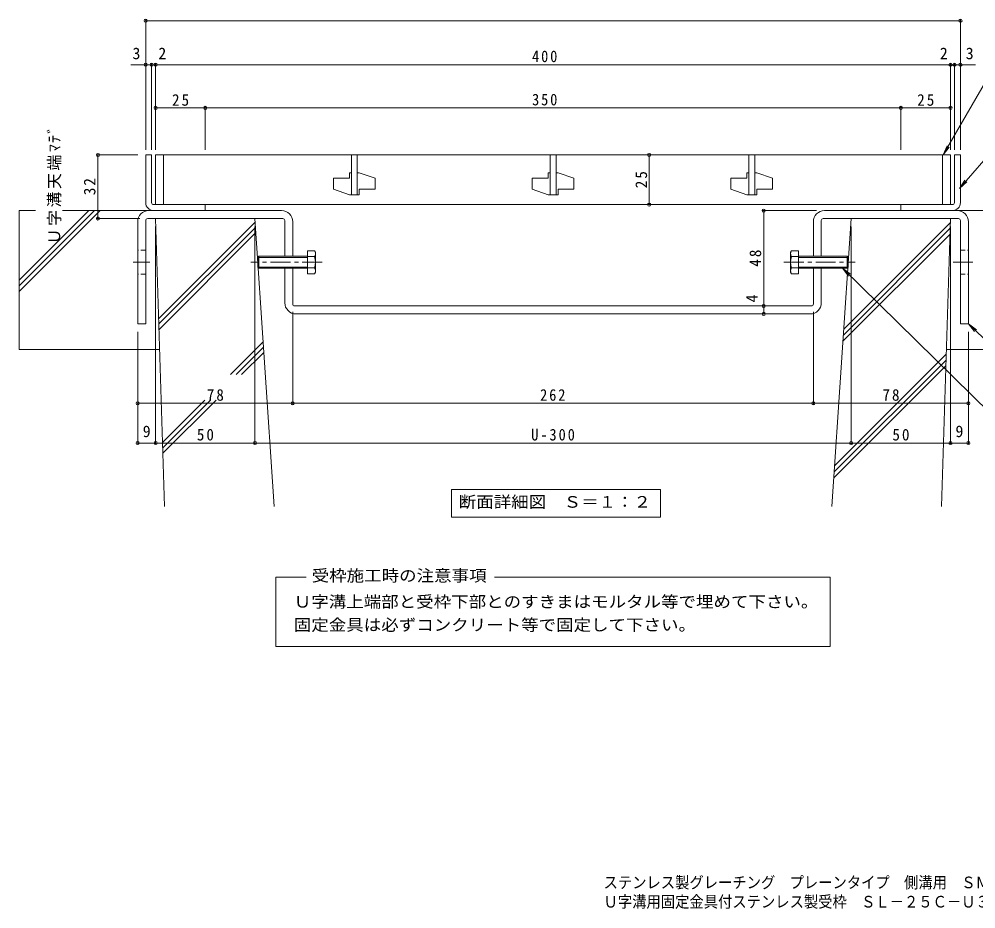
# Model space of a CAD drawing. Units: millimetres, scale not verified. Extents: x -367 to 460, y -387 to 344.
# Drawn here: x -366.9 to 114.5, y -387.3 to 60.5 of the extents above; entities that cross this region are included whole.
import ezdxf
from ezdxf.enums import TextEntityAlignment as Align

# ---------------------------------------------------------------- set-up
doc = ezdxf.new("R2010")
doc.units = ezdxf.units.MM
doc.header["$LTSCALE"] = 2
doc.header["$PDMODE"] = 32
doc.header["$PDSIZE"] = 1.6
doc.linetypes.add('CHAIN1', pattern=[8, 5, -1, 1, -1])
doc.linetypes.add('DASHED1', pattern=[1.8, 1.2, -0.6])
for name, color, linetype, lineweight in [('D-1', 2, 'Continuous', 9), ('D-2', 3, 'Continuous', 9), ('D-4', 7, 'Continuous', 9), ('D-5', 7, 'Continuous', 9), ('D-6', 6, 'Continuous', 9), ('D-8', 3, 'Continuous', 9), ('D-A', 2, 'Continuous', 9)]:
    doc.layers.add(name, color=color, linetype=linetype, lineweight=lineweight)
doc.layers.add('F-0_F-0ﾚｲﾔ', color=2, linetype='Continuous')
doc.styles.add('ＭＳ ゴシック', font='')
doc.styles.get('ＭＳ ゴシック').set_extended_font_data('MS Gothic')

msp = doc.modelspace()

# ---------------------------------------------------------------- linework, layer by layer
at = {"layer": 'D-1'}
for p, q in [((-303.246, -31.867), (-303.246, -7.867)), ((-300.246, -7.867), (-303.246, -7.867)), ((-300.246, -31.867), (-300.246, -7.867)), ((103.754, -31.867), (103.754, -7.867)), ((103.754, -7.867), (106.754, -7.867)), ((106.754, -31.867), (106.754, -7.867)), ((-299.246, -32.867), (-273.246, -32.867)), ((-273.246, -35.867), (-273.246, -32.867)), ((102.754, -32.867), (76.754, -32.867)), ((76.754, -35.867), (76.754, -32.867)), ((-299.246, -35.867), (-300.246, -35.867)), ((-273.246, -35.867), (-299.246, -35.867)), ((76.754, -35.867), (102.754, -35.867)), ((102.754, -35.867), (103.754, -35.867))]:
    msp.add_line(p, q, dxfattribs=at)
for centre, radius, start, end in [((-299.246, -31.867), 4, 180, 270), ((-299.246, -31.867), 1, 180, 270), ((102.754, -31.867), 1, 270, 0), ((102.754, -31.867), 4, 270, 0)]:
    msp.add_arc(centre, radius, start, end, dxfattribs=at)
at = {"layer": 'D-2'}
for p, q in [((-298.246, -7.867), (-298.246, -32.867)), ((101.754, -7.867), (-298.246, -7.867)), ((-294.246, -7.867), (-294.246, -32.867)), ((-199.746, -7.867), (-199.746, -27.867)), ((-196.746, -7.867), (-196.746, -27.867)), ((-99.746, -7.867), (-99.746, -27.867)), ((-96.746, -7.867), (-96.746, -27.867)), ((0.254, -7.867), (0.254, -27.867)), ((3.254, -7.867), (3.254, -27.867)), ((97.754, -7.867), (97.754, -32.867)), ((101.754, -7.867), (101.754, -32.867)), ((-200.746, -16.867), (-200.746, -19.617)), ((-199.746, -16.867), (-200.746, -16.867)), ((-195.746, -16.867), (-196.746, -16.867)), ((-195.746, -16.867), (-187.746, -19.617)), ((-100.746, -16.867), (-100.746, -19.617)), ((-99.746, -16.867), (-100.746, -16.867)), ((-95.746, -16.867), (-96.746, -16.867)), ((-95.746, -16.867), (-87.746, -19.617)), ((-0.746, -16.867), (-0.746, -19.617)), ((0.254, -16.867), (-0.746, -16.867)), ((4.254, -16.867), (3.254, -16.867)), ((4.254, -16.867), (12.254, -19.617)), ((-208.746, -19.617), (-208.746, -25.117)), ((-208.746, -19.617), (-200.746, -19.617)), ((-187.746, -19.617), (-187.746, -25.117)), ((-108.746, -19.617), (-108.746, -25.117)), ((-108.746, -19.617), (-100.746, -19.617)), ((-87.746, -19.617), (-87.746, -25.117)), ((-8.746, -19.617), (-8.746, -25.117)), ((-8.746, -19.617), (-0.746, -19.617)), ((12.254, -19.617), (12.254, -25.117)), ((-208.746, -25.117), (-200.746, -27.867)), ((-195.746, -27.867), (-200.746, -27.867)), ((-195.746, -25.117), (-195.746, -27.867)), ((-195.746, -25.117), (-187.746, -25.117)), ((-108.746, -25.117), (-100.746, -27.867)), ((-95.746, -27.867), (-100.746, -27.867)), ((-95.746, -25.117), (-95.746, -27.867)), ((-95.746, -25.117), (-87.746, -25.117)), ((-8.746, -25.117), (-0.746, -27.867)), ((4.254, -27.867), (-0.746, -27.867)), ((4.254, -25.117), (4.254, -27.867)), ((4.254, -25.117), (12.254, -25.117)), ((-298.246, -32.867), (101.754, -32.867))]:
    msp.add_line(p, q, dxfattribs=at)
at = {"layer": 'D-4'}
for p, q in [((-303.246, -5.276), (-303.246, 60.306)), ((-303.246, 59.706), (106.754, 59.706)), ((106.754, -5.276), (106.754, 60.306)), ((-299.246, 37.567), (-310.778, 37.567)), ((-300.246, -5.276), (-300.246, 38.167)), ((-298.246, 37.567), (-299.246, 37.567)), ((-298.246, -5.276), (-298.246, 38.167)), ((-298.246, 37.567), (101.754, 37.567)), ((101.754, -5.276), (101.754, 38.167)), ((101.754, 37.567), (102.754, 37.567)), ((102.754, 37.567), (114.286, 37.567)), ((103.754, -5.276), (103.754, 38.167)), ((-273.246, 15.817), (-298.246, 15.817)), ((-273.246, -5.276), (-273.246, 16.417)), ((-273.246, 15.817), (76.754, 15.817)), ((76.754, -5.276), (76.754, 16.417)), ((76.754, 15.817), (101.754, 15.817)), ((-327.846, -7.867), (-307.246, -7.867)), ((-327.246, -7.867), (-327.246, -39.867)), ((-49.86, -32.867), (-49.86, -7.867)), ((7.154, -35.867), (34.354, -35.867)), ((-327.846, -39.867), (-306.246, -39.867)), ((-298.246, -153.467), (-298.246, -43.867)), ((-248.246, -153.467), (-248.246, -43.867)), ((51.754, -153.467), (51.754, -43.867)), ((101.754, -153.467), (101.754, -43.867)), ((-229.246, -133.467), (-229.246, -86.867)), ((32.754, -133.467), (32.754, -86.867)), ((-307.246, -153.467), (-307.246, -96.867)), ((110.754, -153.467), (110.754, -96.867)), ((-307.246, -132.867), (-229.246, -132.867)), ((-229.246, -132.867), (32.754, -132.867)), ((32.754, -132.867), (110.754, -132.867)), ((-298.246, -152.867), (-307.246, -152.867)), ((-298.246, -152.867), (-248.246, -152.867)), ((-248.246, -152.867), (51.754, -152.867)), ((51.754, -152.867), (101.754, -152.867)), ((110.754, -152.867), (101.754, -152.867))]:
    msp.add_line(p, q, dxfattribs=at)
msp.add_lwpolyline([(7.754, -87.867), (7.754, -83.867), (7.754, -35.867)], dxfattribs=at)
for p in [(-303.246, 59.706), (106.754, 59.706), (-303.246, 37.567), (-300.246, 37.567), (-298.246, 37.567), (101.754, 37.567), (103.754, 37.567), (106.754, 37.567), (-298.246, 15.817), (-273.246, 15.817), (76.754, 15.817), (101.754, 15.817), (-327.246, -7.867), (-49.86, -7.867), (-49.86, -32.867), (7.754, -35.867), (-327.246, -39.867), (7.754, -83.867), (7.754, -87.867), (-307.246, -132.867), (-229.246, -132.867), (32.754, -132.867), (110.754, -132.867), (-307.246, -152.867), (-298.246, -152.867), (-248.246, -152.867), (51.754, -152.867), (101.754, -152.867), (110.754, -152.867)]:
    msp.add_point(p, dxfattribs=at)
at = {"layer": 'D-5'}
for p, q in [((98.094, -7.867), (119.379, 29)), ((130.71, 3.398), (106.245, -24.711)), ((98.094, -7.867), (100.007, -3.248)), ((98.094, -7.867), (101.137, -3.9)), ((106.245, -24.711), (109.008, -20.543)), ((106.245, -24.711), (109.992, -21.4)), ((47.377, -64.867), (50.46, -68.803)), ((110.754, -92.867), (113.89, -96.761)), ((-149.316, -176.177), (-44.116, -176.177)), ((-149.316, -176.177), (-149.316, -190.177)), ((-44.116, -176.177), (-44.116, -190.177)), ((-149.316, -190.177), (-44.116, -190.177)), ((-237.704, -220.319), (-222.488, -220.319)), ((-237.704, -255.241), (-237.704, -220.319)), ((-127.774, -220.319), (41.212, -220.319)), ((41.212, -220.319), (41.212, -255.241)), ((41.212, -255.241), (-237.704, -255.241))]:
    msp.add_line(p, q, dxfattribs=at)
for points in [[(220.335, -156.221), (140.564, -156.221), (47.377, -64.867), (51.374, -67.871)], [(152.406, -132.609), (110.754, -92.867), (114.791, -95.817)]]:
    msp.add_lwpolyline(points, dxfattribs=at)
at = {"layer": 'D-6'}
for p, q in [((-366.926, -35.867), (-366.926, -105.867)), ((-366.926, -70.925), (-331.869, -35.867)), ((-366.926, -76.582), (-326.212, -35.867)), ((-366.926, -73.753), (-329.04, -35.867)), ((-358.752, -35.867), (-366.926, -35.867)), ((-299.246, -35.867), (-345.155, -35.867)), ((-298.246, -39.867), (-248.246, -39.867)), ((-298.246, -39.867), (-293.715, -184.867)), ((-296.673, -90.195), (-248.127, -41.649)), ((-238.579, -184.867), (-248.246, -39.867)), ((42.087, -184.867), (51.754, -39.867)), ((48.047, -95.475), (101.693, -41.829)), ((101.754, -39.867), (51.754, -39.867)), ((101.754, -39.867), (97.223, -184.867)), ((-296.588, -92.938), (-247.95, -44.301)), ((-296.502, -95.68), (-247.774, -46.952)), ((47.643, -101.536), (101.51, -47.668)), ((47.845, -98.505), (101.601, -44.749)), ((-296.183, -105.867), (-366.926, -105.867)), ((-260.601, -118.416), (-244.109, -101.924)), ((-257.773, -118.416), (-243.932, -104.575)), ((99.691, -105.867), (170.434, -105.867)), ((-254.945, -118.416), (-243.755, -107.227)), ((43.454, -164.361), (99.619, -108.196)), ((43.05, -170.421), (99.436, -114.035)), ((43.252, -167.391), (99.527, -111.116)), ((-294.725, -152.54), (-273.509, -131.324)), ((-294.639, -155.283), (-270.681, -131.324)), ((-294.554, -158.025), (-267.852, -131.324))]:
    msp.add_line(p, q, dxfattribs=at)
msp.add_lwpolyline([(102.754, -35.867), (170.434, -35.867), (170.434, -105.867)], dxfattribs=at)
at = {"layer": 'D-8'}
for p, q in [((-234.846, -35.867), (-301.646, -35.867)), ((38.354, -35.867), (105.154, -35.867)), ((-307.246, -41.467), (-307.246, -92.867)), ((-303.246, -40.867), (-303.246, -92.867)), ((-234.246, -39.867), (-302.246, -39.867)), ((-233.246, -58.867), (-233.246, -40.867)), ((-229.246, -58.867), (-229.246, -41.467)), ((32.754, -58.867), (32.754, -41.467)), ((36.754, -58.867), (36.754, -40.867)), ((37.754, -39.867), (105.754, -39.867)), ((106.754, -40.867), (106.754, -92.867)), ((110.754, -41.467), (110.754, -92.867)), ((-233.246, -82.267), (-233.246, -64.867)), ((-229.246, -82.867), (-229.246, -64.867)), ((32.754, -82.867), (32.754, -64.867)), ((36.754, -82.267), (36.754, -64.867)), ((-228.246, -83.867), (31.754, -83.867)), ((31.154, -87.867), (-227.646, -87.867)), ((-307.246, -92.867), (-303.246, -92.867)), ((106.754, -92.867), (110.754, -92.867))]:
    msp.add_line(p, q, dxfattribs=at)
at = {"layer": 'D-8', "linetype": 'DASHED1'}
for p, q in [((-303.246, -55.867), (-307.246, -55.867)), ((106.754, -55.867), (110.754, -55.867)), ((-229.246, -58.867), (-233.246, -58.867)), ((32.754, -58.867), (36.754, -58.867)), ((-229.246, -64.867), (-233.246, -64.867)), ((32.754, -64.867), (36.754, -64.867)), ((-303.246, -67.867), (-307.246, -67.867)), ((106.754, -67.867), (110.754, -67.867))]:
    msp.add_line(p, q, dxfattribs=at)
at = {"layer": 'D-8', "linetype": 'CHAIN1'}
for p, q in [((-301.097, -61.867), (-309.499, -61.867)), ((103.173, -61.867), (113.007, -61.867))]:
    msp.add_line(p, q, dxfattribs=at)
at = {"layer": 'D-8'}
for centre, radius, start, end in [((-301.646, -41.467), 5.6, 90, 180), ((-234.846, -41.467), 5.6, 359.99998, 89.99998), ((38.354, -41.467), 5.6, 90.00008, 180.00008), ((105.154, -41.467), 5.6, 0.00008, 90.00008), ((-302.246, -40.867), 1, 90, 180), ((-234.246, -40.867), 1, 0, 90), ((37.754, -40.867), 1, 90.00008, 180.00008), ((105.754, -40.867), 1, 0.00008, 90.00008), ((-227.646, -82.267), 5.6, 180, 270), ((-228.246, -82.867), 1, 180, 270), ((31.154, -82.267), 5.6, 270, 0.00008), ((31.754, -82.867), 1, 270, 0.00008)]:
    msp.add_arc(centre, radius, start, end, dxfattribs=at)
at = {"layer": 'D-A'}
for p, q in [((-221.779, -56.094), (-221.779, -67.641)), ((-218.226, -56.094), (-221.779, -56.094)), ((-218.226, -56.094), (-217.779, -56.867)), ((-217.779, -66.867), (-217.779, -56.867)), ((21.734, -56.094), (21.287, -56.867)), ((21.287, -66.867), (21.287, -56.867)), ((21.734, -56.094), (25.287, -56.094)), ((25.287, -56.094), (25.287, -67.641)), ((-246.779, -59.409), (-246.238, -58.867)), ((-246.779, -64.326), (-246.779, -59.409)), ((-221.779, -59.409), (-246.779, -59.409)), ((-246.238, -58.867), (-246.238, -64.867)), ((-221.779, -58.867), (-246.238, -58.867)), ((-218.226, -58.98), (-221.779, -58.981)), ((21.734, -58.98), (25.287, -58.98)), ((25.287, -58.867), (49.746, -58.867)), ((25.287, -59.409), (50.287, -59.409)), ((49.746, -58.867), (49.746, -64.867)), ((50.287, -59.409), (49.746, -58.867)), ((50.287, -64.325), (50.287, -59.409)), ((-246.779, -64.326), (-246.238, -64.867)), ((-221.779, -64.326), (-246.779, -64.326)), ((-221.779, -64.867), (-246.238, -64.867)), ((-218.226, -64.754), (-221.779, -64.754)), ((-217.779, -66.867), (-218.226, -67.641)), ((21.287, -66.867), (21.734, -67.641)), ((21.734, -64.754), (25.287, -64.754)), ((25.287, -64.326), (50.287, -64.326)), ((25.287, -64.867), (49.746, -64.867)), ((50.287, -64.325), (49.746, -64.867)), ((-218.226, -67.641), (-221.779, -67.641)), ((21.734, -67.641), (25.287, -67.641))]:
    msp.add_line(p, q, dxfattribs=at)
at = {"layer": 'D-A', "linetype": 'CHAIN1'}
for p, q in [((-214.418, -61.867), (-250.312, -61.867)), ((17.926, -61.867), (53.82, -61.867))]:
    msp.add_line(p, q, dxfattribs=at)
at = {"layer": 'D-A'}
for centre, radius, start, end in [((-221.177, -57.798), 3.408, 4.38434, 30.00008), ((-220.626, -57.447), 2.848, 327.42453, 358.19139), ((24.685, -57.797), 3.408, 150, 175.61575), ((24.134, -57.447), 2.848, 181.80869, 212.57555), ((-227.333, -61.867), 9.553, 342.41212, 17.58804), ((30.841, -61.867), 9.553, 162.41203, 197.58795), ((-220.626, -66.287), 2.848, 1.80878, 32.57564), ((-221.177, -65.937), 3.408, 330.00009, 355.61583), ((24.685, -65.937), 3.408, 184.38426, 210), ((24.134, -66.287), 2.848, 147.42445, 178.19131)]:
    msp.add_arc(centre, radius, start, end, dxfattribs=at)

# ---------------------------------------------------------------- texts
at = {"layer": 'D-4', "color": 2, "style": 'ＭＳ ゴシック'}
for s, p in [('3', (-309.906, 38.567)), ('2', (-296.878, 38.567)), ('2', (96.386, 38.567)), ('3', (109.414, 38.567)), ('9', (-304.746, -151.667)), ('9', (104.254, -151.667))]:
    msp.add_text(s, height=5.865, dxfattribs=at).set_placement(p, align=Align.BOTTOM_LEFT)
msp.add_text('4', height=5.865, rotation=90, dxfattribs=at).set_placement((6.554, -82.094), align=Align.BOTTOM_LEFT)
at = {"layer": 'D-4', "color": 2, "char_height": 5.865, "attachment_point": 7, "style": 'ＭＳ ゴシック'}
for s, insert in [('\\T1.27;\\W0.9;400', (-108.811, 38.761)), ('\\T1.27;\\W0.95;25', (-289.996, 16.817)), ('\\T1.27;\\W0.9;350', (-108.811, 17.001)), ('\\T1.27;\\W0.95;25', (85.004, 16.817)), ('\\T1.27;\\W0.95;78', (-272.496, -131.667)), ('\\T1.27;\\W0.9;262', (-104.746, -131.667)), ('\\T1.27;\\W0.95;78', (67.504, -131.667)), ('\\T1.27;\\W0.95;50', (-277.496, -151.667)), ('\\T1.28;\\W0.9;U-300', (-109.246, -151.667)), ('\\T1.27;\\W0.95;50', (72.504, -151.667))]:
    msp.add_mtext(s, dxfattribs=dict(at, insert=insert))
at = {"layer": 'D-4', "color": 2, "char_height": 5.865, "attachment_point": 7, "rotation": 90, "style": 'ＭＳ ゴシック'}
for s, insert in [('\\T1.16;Ｕ字溝天端ﾏﾃﾞ', (-345.628, -52.867)), ('\\T1.27;\\W0.95;25', (-50.86, -24.617)), ('\\T1.27;\\W0.95;32', (-328.446, -28.117)), ('\\T1.27;\\W0.95;48', (6.554, -64.117))]:
    msp.add_mtext(s, dxfattribs=dict(at, insert=insert))
at = {"layer": 'D-5', "color": 2, "style": 'ＭＳ ゴシック', "width": 1.1}
for s, p in [('断面詳細図\u3000Ｓ＝１：２', (-145.716, -187.177)), ('受枠施工時の注意事項', (-219.71, -224.288)), ('Ｕ字溝上端部と受枠下部とのすきまはモルタル等で埋めて下さい。', (-228.71, -237.428)), ('固定金具は必ずコンクリート等で固定して下さい。', (-228.71, -249.089))]:
    msp.add_text(s, height=5.865, dxfattribs=at).set_placement(p, align=Align.BOTTOM_LEFT)
at = {"layer": 'F-0_F-0ﾚｲﾔ', "style": 'ＭＳ ゴシック', "width": 0.9}
for s, p in [('ステンレス製グレーチング\u3000プレーンタイプ\u3000側溝用\u3000ＳＭＧ\u3000１４０２５（Ｐ＝３０）', (-72.822, -378.728)), ('Ｕ字溝用固定金具付ステンレス製受枠\u3000ＳＬ－２５Ｃ－Ｕ３０', (-72.822, -388.42))]:
    msp.add_text(s, height=5.865, dxfattribs=at).set_placement(p, align=Align.BOTTOM_LEFT)

doc.saveas('drawing.dxf')
